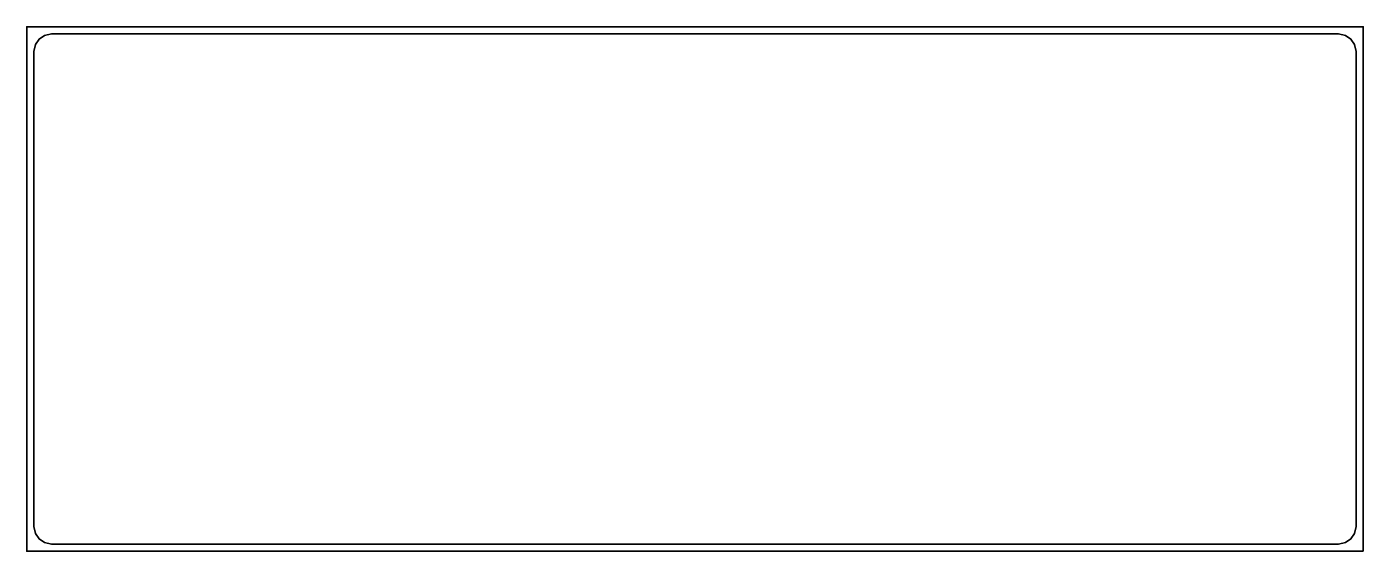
# Model space of a CAD drawing. Header units: millimetres. Extents: x -356 to 566, y -330 to 32.
import ezdxf

# ---------------------------------------------------------------- set-up
doc = ezdxf.new("R2010")
doc.units = ezdxf.units.MM
doc.header["$MEASUREMENT"] = 0
doc.layers.get('0').update_dxf_attribs({"lineweight": 0})
doc.layers.add('Safety', color=7, linetype='Continuous', lineweight=0)

msp = doc.modelspace()

# ---------------------------------------------------------------- linework, layer by layer
at = {"color": 230, "lineweight": 35, "true_color": 0xe5127e}
msp.add_lwpolyline([(-351.33, 15.5), (-350.39, 20.17), (-347.82, 23.99), (-344, 26.56), (-339.33, 27.5), (549.33, 27.5), (554, 26.56), (557.82, 23.99), (560.39, 20.17), (561.33, 15.5), (561.33, -312.5), (560.39, -317.17), (557.82, -320.99), (554, -323.56), (549.33, -324.5), (-339.33, -324.5), (-344, -323.56), (-347.82, -320.99), (-350.39, -317.17), (-351.33, -312.5)], close=True, dxfattribs=at)
at = {"layer": 'Safety', "color": 230, "lineweight": 35, "true_color": 0xe5127e}
msp.add_lwpolyline([(566.33, -329.5), (-356.33, -329.5), (-356.33, 32.5), (566.33, 32.5)], close=True, dxfattribs=at)

doc.saveas('drawing.dxf')
